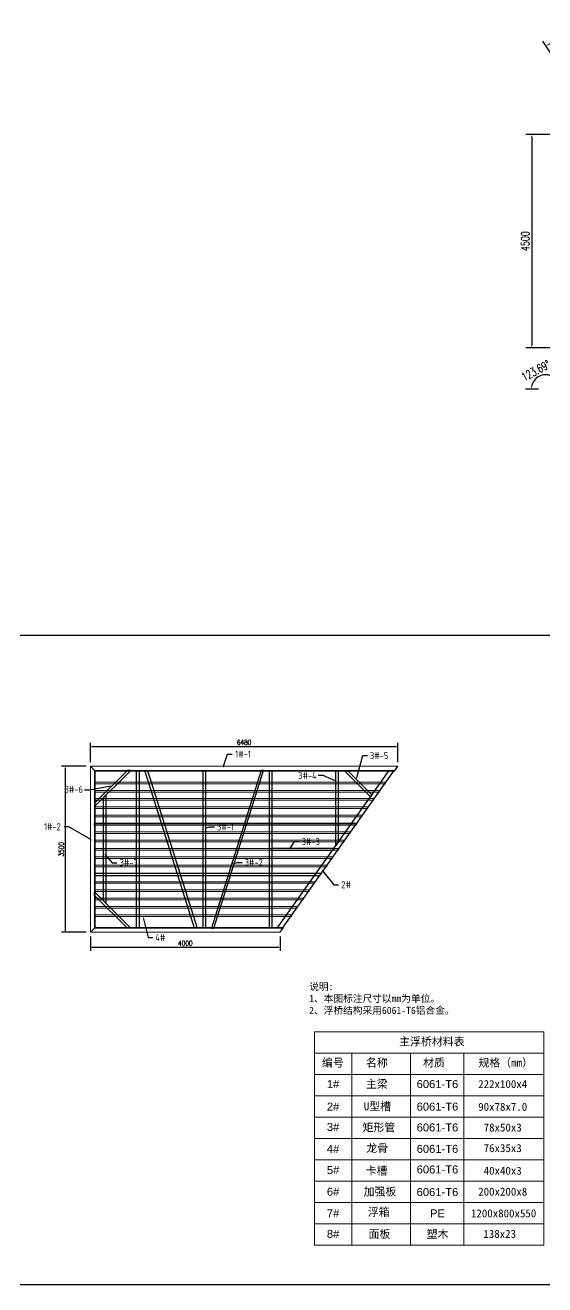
# Model space of a CAD drawing. Header units: millimetres. Extents: x 20612 to 95723, y -26499 to 156976.
# Drawn here: x 61081 to 72038, y -23990 to 2565 of the extents above; entities that cross this region are included whole.
import ezdxf
from ezdxf import colors
from ezdxf.entities.mleader import LeaderData, LeaderLine
from ezdxf.math import Vec2, Vec3

# ---------------------------------------------------------------- set-up
doc = ezdxf.new("R2010")
doc.units = ezdxf.units.MM
doc.header["$LTSCALE"] = 1000
for name, color, linetype, lineweight in [('图框', 7, 'Continuous', 13), ('铝主梁', 3, 'Continuous', 9), ('铝龙骨', 7, 'Continuous', 9)]:
    doc.layers.add(name, color=color, linetype=linetype, lineweight=lineweight)
for name, color, linetype in [('文字', 7, 'Continuous'), ('标注', 9, 'Continuous'), ('浮箱U槽', 5, 'Continuous'), ('连接端梁', 130, 'Continuous'), ('铝合金', 7, 'Continuous'), ('铝横梁', 220, 'Continuous')]:
    doc.layers.add(name, color=color, linetype=linetype)
doc.styles.add('Arial', font='STXIHEI.TTF')
doc.styles.get("Standard").update_dxf_attribs({"font": 'tssdeng.shx', "width": 0.8, "bigfont": 'hztxt.shx'})
doc.styles.add('STANDARD_T3', font='simplex.shx', dxfattribs={"width": 0.7, "bigfont": 'hztxt.shx'})
doc.dimstyles.new('W&&30', dxfattribs={"dimtxt": 105, "dimasz": 30, "dimexe": 75, "dimexo": 90, "dimgap": 30, "dimtad": 1, "dimdec": 0, "dimzin": 0, "dimdsep": 46, "dimtxsty": 'STANDARD_T3', "dimcen": 0.09, "dimclrd": 1, "dimclre": 1, "dimclrt": 7, "dimazin": 2, "dimtfac": 1, "dimtdec": 0, "dimtix": 1, "dimtmove": 2, "dimatfit": 3, "dimfxl": 100, "dimtolj": 1, "dimtzin": 0, "dimarcsym": 0})
doc.dimstyles.new('W&&50', dxfattribs={"dimtxt": 175, "dimasz": 50, "dimexe": 125, "dimexo": 150, "dimgap": 50, "dimtad": 1, "dimdec": 0, "dimzin": 0, "dimdsep": 46, "dimtxsty": 'STANDARD_T3', "dimcen": 0.09, "dimclrd": 1, "dimclre": 1, "dimclrt": 7, "dimazin": 2, "dimtfac": 1, "dimtdec": 0, "dimtix": 1, "dimtmove": 2, "dimatfit": 3, "dimfxl": 100, "dimtolj": 1, "dimtzin": 0, "dimarcsym": 0})

# ---------------------------------------------------------------- blocks, each defined once
blk = doc.blocks.new('*D129')
at = {"color": 1, "lineweight": -2, "transparency": 16777216}
for p, q in [((73257, 261), (71638, 261)), ((71763, 211), (71763, -4189)), ((73257, -4239), (71638, -4239))]:
    blk.add_line(p, q, dxfattribs=at)
at = {"color": 1, "transparency": 16777216}
for points in [[(71754, 211), (71771, 211), (71763, 261)], [(71754, -4189), (71771, -4189), (71763, -4239)]]:
    blk.add_solid(points, dxfattribs=at)
at = {"layer": 'Defpoints', "color": 0, "transparency": 16777216}
for p in [(73407, 261), (71763, -4239), (73407, -4239)]:
    blk.add_point(p, dxfattribs=at)
at = {"color": 7, "transparency": 16777216, "insert": (71625, -1989), "char_height": 175, "attachment_point": 5, "rotation": 90, "style": 'STANDARD_T3'}
blk.add_mtext('\\A1;4500', dxfattribs=at)
blk = doc.blocks.new('*D116')
at = {"color": 1, "lineweight": -2, "transparency": 16777216}
blk.add_line((72163, 1977), (71994, 2232), dxfattribs=at)
blk.add_arc((72313, 1753), 451, 6.3409, 117.3147, dxfattribs=at)
at = {"color": 1, "transparency": 16777216}
for points in [[(72110, 2146), (72102, 2160), (72063, 2128)], [(72769, 1803), (72753, 1802), (72764, 1752)]]:
    blk.add_solid(points, dxfattribs=at)
at = {"layer": 'Defpoints', "color": 0, "transparency": 16777216}
for p in [(72652, 2050), (72246, 1853), (72313, 1753), (72313, 1753), (74079, 1752)]:
    blk.add_point(p, dxfattribs=at)
at = {"color": 7, "transparency": 16777216, "insert": (72591, 2271), "char_height": 175, "attachment_point": 5, "rotation": 331.8278, "style": 'STANDARD_T3'}
blk.add_mtext('\\A1;123.69°', dxfattribs=at)
blk = doc.blocks.new('*D122')
at = {"color": 1, "lineweight": -2, "transparency": 16777216}
for p, q in [((72205, -4879), (72290, -4750)), ((71906, -5105), (71632, -5106))]:
    blk.add_line(p, q, dxfattribs=at)
blk.add_arc((72056, -5104), 300, 66.127, 170.6666, dxfattribs=at)
at = {"color": 1, "transparency": 16777216}
for points in [[(72181, -4823), (72173, -4837), (72221, -4854)], [(71769, -5056), (71752, -5055), (71757, -5105)]]:
    blk.add_solid(points, dxfattribs=at)
at = {"layer": 'Defpoints', "color": 0, "transparency": 16777216}
for p in [(72016, -4807), (72122, -5004), (72056, -5104), (72056, -5104), (73859, -5096)]:
    blk.add_point(p, dxfattribs=at)
at = {"color": 7, "transparency": 16777216, "insert": (71848, -4719), "char_height": 175, "attachment_point": 5, "rotation": 28.3968, "style": 'STANDARD_T3'}
blk.add_mtext('\\A1;123.69°', dxfattribs=at)
blk = doc.blocks.new('*D304')
at = {"color": 1, "lineweight": -2, "transparency": 16777216}
for p, q in [((62457, -12969), (62457, -12563)), ((62487, -12638), (68907, -12638)), ((68937, -12969), (68937, -12563))]:
    blk.add_line(p, q, dxfattribs=at)
at = {"color": 1, "transparency": 16777216}
for points in [[(62487, -12633), (62487, -12643), (62457, -12638)], [(68907, -12633), (68907, -12643), (68937, -12638)]]:
    blk.add_solid(points, dxfattribs=at)
at = {"layer": 'Defpoints', "color": 0, "transparency": 16777216}
for p in [(68937, -12638), (62457, -13059), (68937, -13059)]:
    blk.add_point(p, dxfattribs=at)
at = {"color": 7, "transparency": 16777216, "insert": (65697, -12556), "char_height": 105, "attachment_point": 5, "style": 'STANDARD_T3'}
blk.add_mtext('\\A1;6480', dxfattribs=at)
blk = doc.blocks.new('*D305')
at = {"color": 1, "lineweight": -2, "transparency": 16777216}
for p, q in [((62367, -13059), (61850, -13059)), ((61925, -13089), (61925, -16529)), ((62367, -16559), (61850, -16559))]:
    blk.add_line(p, q, dxfattribs=at)
at = {"color": 1, "transparency": 16777216}
for points in [[(61920, -13089), (61930, -13089), (61925, -13059)], [(61920, -16529), (61930, -16529), (61925, -16559)]]:
    blk.add_solid(points, dxfattribs=at)
at = {"layer": 'Defpoints', "color": 0, "transparency": 16777216}
for p in [(62457, -13059), (61925, -16559), (62457, -16559)]:
    blk.add_point(p, dxfattribs=at)
at = {"color": 7, "transparency": 16777216, "insert": (61842, -14809), "char_height": 105, "attachment_point": 5, "rotation": 90, "style": 'STANDARD_T3'}
blk.add_mtext('\\A1;3500', dxfattribs=at)
blk = doc.blocks.new('*D306')
at = {"color": 1, "lineweight": -2, "transparency": 16777216}
for p, q in [((62457, -16649), (62457, -16946)), ((66457, -16649), (66457, -16946)), ((62487, -16871), (66427, -16871))]:
    blk.add_line(p, q, dxfattribs=at)
at = {"color": 1, "transparency": 16777216}
for points in [[(62487, -16866), (62487, -16876), (62457, -16871)], [(66427, -16866), (66427, -16876), (66457, -16871)]]:
    blk.add_solid(points, dxfattribs=at)
at = {"layer": 'Defpoints', "color": 0, "transparency": 16777216}
for p in [(62457, -16559), (66457, -16559), (66457, -16871)]:
    blk.add_point(p, dxfattribs=at)
at = {"color": 7, "transparency": 16777216, "insert": (64457, -16789), "char_height": 105, "attachment_point": 5, "style": 'STANDARD_T3'}
blk.add_mtext('\\A1;4000', dxfattribs=at)

msp = doc.modelspace()

# ---------------------------------------------------------------- linework, layer by layer
msp.add_lwpolyline([(53562.02, -10297.6), (72922.54, -10297.6), (72922.54, -23990.17), (53562.02, -23990.17)], close=True)
at = {"layer": '图框'}
for p, q in [((67182.76, -18655.51), (67182.76, -23155.94)), ((67182.76, -18655.51), (72020.2, -18655.51)), ((72020.2, -18655.51), (72020.2, -23155.94)), ((67182.76, -19105.56), (72020.2, -19105.56)), ((67970.22, -19105.56), (67970.22, -23155.94)), ((69207.68, -19105.56), (69207.68, -23155.94)), ((70332.65, -19105.56), (70332.65, -23155.94)), ((67182.76, -19555.6), (72020.2, -19555.6)), ((67182.76, -20005.64), (72020.2, -20005.64)), ((67182.76, -20455.68), (72020.2, -20455.68)), ((67182.76, -20905.72), (72020.2, -20905.72)), ((67182.76, -21355.77), (72020.2, -21355.77)), ((67182.76, -21805.81), (72020.2, -21805.81)), ((67182.76, -22255.85), (72020.2, -22255.85)), ((67182.76, -22705.89), (72020.2, -22705.89)), ((67182.76, -23155.94), (72020.2, -23155.94))]:
    msp.add_line(p, q, dxfattribs=at)
at = {"layer": '浮箱U槽', "linetype": 'ByBlock'}
for points in [[(68048.08, -14298.61), (62543.68, -14298.61), (62543.68, -14258.61), (68076.16, -14258.98)], [(67325.33, -15318.61), (62543.68, -15318.61), (62543.68, -15358.61), (67297.22, -15358.29)]]:
    msp.add_lwpolyline(points, close=True, dxfattribs=at)
at = {"layer": '连接端梁'}
for p, q in [((66398.04, -16471.62), (68754.77, -13145.6)), ((66508.34, -16471.62), (68865.07, -13145.6))]:
    msp.add_line(p, q, dxfattribs=at)
at = {"layer": '铝主梁', "color": 3}
for p, q in [((62456.71, -13058.61), (68936.71, -13058.61)), ((62456.71, -13058.61), (62456.71, -16558.61)), ((68865.85, -13158.61), (62556.71, -13158.61)), ((62556.71, -16458.61), (62556.71, -13158.61)), ((66527.56, -16458.61), (62556.71, -16458.61)), ((62456.71, -16558.61), (66456.71, -16558.61))]:
    msp.add_line(p, q, dxfattribs=at)
at = {"layer": '铝主梁', "color": 251}
for p, q in [((68875.07, -13145.6), (62543.68, -13145.58)), ((62543.69, -16471.63), (62543.68, -13145.58)), ((66518.34, -16471.62), (62543.68, -16471.63))]:
    msp.add_line(p, q, dxfattribs=at)
at = {"layer": '铝合金', "color": 3}
for p, q in [((62556.71, -13158.61), (62456.71, -13058.61)), ((68865.85, -13158.61), (68936.71, -13058.61)), ((62456.71, -16558.61), (62556.71, -16458.61)), ((66456.71, -16558.61), (66527.56, -16458.61))]:
    msp.add_line(p, q, dxfattribs=at)
at = {"layer": '铝横梁'}
for points in [[(63306.71, -13145.58), (63235.98, -13145.59), (62543.68, -13837.63), (62543.68, -13908.52)], [(63431.71, -13145.59), (63481.71, -13145.59), (63481.71, -16471.63), (63431.71, -16471.63)], [(63606.71, -13145.59), (63659.13, -13145.59), (64706.71, -16471.63), (64654.29, -16471.63)], [(64831.71, -13145.59), (64881.71, -13145.59), (64881.71, -16471.63), (64831.71, -16471.63)], [(66106.71, -13145.59), (66054.29, -13145.59), (65006.71, -16471.63), (65059.13, -16471.63)], [(66231.71, -13145.59), (66281.71, -13145.59), (66281.71, -16471.63), (66231.71, -16471.63)], [(67631.71, -13145.59), (67681.71, -13145.59), (67681.71, -14659.99), (67631.71, -14730.56)], [(67806.7, -13145.58), (67877.43, -13145.59), (68391.03, -13658.93), (68361.63, -13700.42)], [(62731.71, -13720.52), (62781.71, -13670.53), (62781.71, -15946.69), (62731.71, -15896.7)], [(66281.71, -14833.61), (66281.71, -14783.61), (67594.12, -14783.61), (67558.69, -14833.61)], [(63306.71, -16471.63), (63235.98, -16471.62), (62543.68, -15779.58), (62543.68, -15708.7)]]:
    msp.add_lwpolyline(points, close=True, dxfattribs=at)
at = {"layer": '铝龙骨', "color": 4}
for points in [[(62543.68, -13391.11), (68678.71, -13391.11), (68678.71, -13426.11), (62543.68, -13426.11)], [(62543.68, -13741.11), (68430.71, -13741.11), (68430.71, -13776.11), (62543.68, -13776.11)], [(62543.68, -14091.11), (68182.71, -14091.11), (68182.71, -14126.11), (62543.68, -14126.11)], [(62543.68, -14441.11), (67934.71, -14441.11), (67934.71, -14476.11), (62543.68, -14476.11)], [(62543.68, -14791.11), (67686.71, -14791.11), (67686.71, -14826.11), (62543.68, -14826.11)], [(62543.68, -15141.11), (67438.71, -15141.11), (67438.71, -15176.11), (62543.68, -15176.11)], [(62543.68, -15491.11), (67190.71, -15491.11), (67190.71, -15526.11), (62543.68, -15526.11)], [(62543.68, -15841.11), (66942.71, -15841.11), (66942.71, -15876.11), (62543.68, -15876.11)], [(62543.68, -16191.11), (66694.71, -16191.11), (66694.71, -16226.11), (62543.68, -16226.11)]]:
    msp.add_lwpolyline(points, close=True, dxfattribs=at)
at = {"layer": '铝龙骨', "color": 2}
for points in [[(62543.68, -13566.11), (68554.71, -13566.11), (68554.71, -13601.11), (62543.68, -13601.11)], [(62543.68, -13916.11), (68306.71, -13916.11), (68306.71, -13951.11), (62543.68, -13951.11)], [(62543.68, -14616.11), (67810.71, -14616.11), (67810.71, -14651.11), (62543.68, -14651.11)], [(62543.68, -14966.11), (67562.71, -14966.11), (67562.71, -15001.11), (62543.68, -15001.11)], [(62543.68, -15666.11), (67066.71, -15666.11), (67066.71, -15701.11), (62543.68, -15701.11)], [(62543.68, -16016.11), (66818.71, -16016.11), (66818.71, -16051.11), (62543.68, -16051.11)]]:
    msp.add_lwpolyline(points, close=True, dxfattribs=at)

# ---------------------------------------------------------------- texts
at = {"layer": '图框', "char_height": 168.75, "attachment_point": 1, "style": 'Arial'}
for s, width, insert in [('\\pxi5.19523;{\\fSimSun|b0|i0|c134|p2;主浮桥材料表}', 2620.0604, (68088.74, -18778.58)), ('\\pi51.65737;{\\fSimSun|b0|i0|c134|p2;编号}', 716.9833, (67286.27, -19224.01)), ('\\pi51.32218;{\\fSimSun|b0|i0|c134|p2;名称}', 716.9833, (68216.27, -19224.01)), ('\\pi53.50095;{\\fSimSun|b0|i0|c134|p2;材质}', 716.9833, (69417.55, -19224.01)), ('\\pi35.48134;{\\fSimSun|b0|i0|c134|p2;规格（mm）}', 1208.8506, (70602.46, -19224.01)), ('\\pi50.98698;{\\fSimSun|b0|i0|c134|p2;主梁}', 716.9833, (68216.27, -19674.05)), ('\\pxqc;{\\fArial|b0|i0|c0|p34;1#}', 793.1955, (67177.02, -19674.05)), ('\\pxqc;{\\fArial|b0|i0|c0|p34;6061-T6}', 1327.2859, (69111.44, -19674.05)), ('\\pxqc;222x100x4', 1327.2859, (70486.79, -19674.05)), ('\\pxqc;{\\fArial|b0|i0|c0|p34;2#}', 793.1955, (67177.02, -20149.97)), ('\\pi31.45968;{\\fSimSun|b0|i0|c134|p2;U型槽}', 1074.9084, (68190.24, -20142.92)), ('\\pxqc;{\\fArial|b0|i0|c0|p34;6061-T6}', 1327.2859, (69111.44, -20149.97)), ('\\pxqc;90x78x7.0', 1327.2859, (70486.79, -20153.4)), ('\\pxqc;{\\fArial|b0|i0|c0|p34;3#}', 793.1955, (67177.02, -20577.54)), ('\\pxi0.34103;{\\fSimSun|b0|i0|c134|p2;矩形管}', 874.4795, (68137.52, -20589.6)), ('\\pxqc;{\\fArial|b0|i0|c0|p34;6061-T6}', 1327.2859, (69111.44, -20588.16)), ('\\pxqc;78x50x3', 1327.2859, (70486.79, -20589.6)), ('\\pxqc;{\\fArial|b0|i0|c0|p34;4#}', 793.1955, (67177.02, -21039.64)), ('\\pxi0.20973;{\\fSimSun|b0|i0|c134|p2;龙骨}', 1074.9084, (68238.65, -21024.08)), ('\\pxqc;{\\fArial|b0|i0|c0|p34;6061-T6}', 1327.2859, (69111.44, -21039.64)), ('\\pxqc;76x35x3', 1327.2859, (70486.79, -21024.08)), ('\\pxqc;{\\fArial|b0|i0|c0|p34;5#}', 793.1955, (67177.02, -21487.93)), ('\\pxi0.20749;{\\fSimSun|b0|i0|c134|p2;卡槽}', 1074.9084, (68225.93, -21500)), ('\\pxqc;{\\fArial|b0|i0|c0|p34;6061-T6}', 1327.2859, (69111.44, -21474.12)), ('\\pxqc;40x40x3', 1327.2859, (70486.79, -21500)), ('\\pxqc;{\\fArial|b0|i0|c0|p34;6#}', 793.1955, (67177.02, -21943.13)), ('\\pi74.02918;{\\fSimSun|b0|i0|c134|p2;加强板}', 1074.9084, (68142.92, -21941.38)), ('\\pxqc;{\\fArial|b0|i0|c0|p34;6061-T6}', 1327.2859, (69111.44, -21950.04)), ('\\pxqc;200x200x8', 1327.2859, (70486.79, -21941.38)), ('\\pxqc;{\\fArial|b0|i0|c0|p34;7#}', 793.1955, (67177.02, -22398.33)), ('\\pi117.7722;{\\fSimSun|b0|i0|c134|p2;浮箱}', 1074.9084, (68188.47, -22372.36)), ('\\pxqc;{\\fArial|b0|i0|c0|p34;PE}', 1327.2859, (69111.44, -22399.98)), ('\\pxqc;1200x800x550', 1327.2859, (70506.03, -22399.98)), ('\\pxqc;{\\fArial|b0|i0|c0|p34;8#}', 793.1955, (67177.02, -22832.81)), ('{\\fSimSun|b0|i0|c134|p2;面板}', 1074.9084, (68321.46, -22834.46)), ('\\pxqc;塑木', 1327.2859, (69111.44, -22834.46)), ('138x23', 1327.2859, (70742.87, -22832.75))]:
    msp.add_mtext_dynamic_manual_height_columns(s, width=width, gutter_width=2260.33, heights=[363.32], dxfattribs=dict(at, insert=insert))
at = {"layer": '文字', "color": 0, "insert": (68612.77, -17963.45), "char_height": 150, "attachment_point": 5, "style": 'Arial'}
msp.add_mtext_dynamic_manual_height_columns('\\pxql;说明:\\P1、本图标注尺寸以mm为单位。\\P2、浮桥结构采用6061-T6铝合金。', width=3086.8183, gutter_width=12.5, heights=[0], dxfattribs=at)

# ---------------------------------------------------------------- dimensions: what is measured, and where the dimension line sits
at = {"color": 4}
for base, line1, line2, picture, middle in [((72651.98, 2049.57), ((74079.24, 1752.02), (72312.86, 1752.56)), ((72246.22, 1852.58), (72312.86, 1752.56)), '*D116', (72590.61, 2271.16)), ((72015.65, -4807.16), ((72056.21, -5103.94), (73858.96, -5096.33)), ((72122.45, -5003.66), (72056.21, -5103.94)), '*D122', (71848.36, -4719.49))]:
    dim = msp.add_angular_dim_2l(base=base, line1=line1, line2=line2, dimstyle='W&&50', dxfattribs=at)
    dim.commit()
    dim.dimension.update_dxf_attribs({"geometry": picture, "text_midpoint": middle})
dim = msp.add_linear_dim(base=(71762.67, -4238.89), p1=(73406.68, 261.11), p2=(73406.68, -4238.89), angle=90, dimstyle='W&&50', dxfattribs=at)
dim.commit()
dim.dimension.update_dxf_attribs({"geometry": '*D129', "text_midpoint": (71625.17, -1988.89)})
for base, p1, p2, picture, middle in [((68936.71, -12638.3), (62456.71, -13058.61), (68936.71, -13058.61), '*D304', (65696.71, -12555.8)), ((66456.71, -16871.29), (62456.71, -16558.61), (66456.71, -16558.61), '*D306', (64456.71, -16788.79))]:
    dim = msp.add_linear_dim(base=base, p1=p1, p2=p2, dimstyle='W&&30')
    dim.commit()
    dim.dimension.update_dxf_attribs({"geometry": picture, "text_midpoint": middle})
dim = msp.add_linear_dim(base=(61924.71, -16558.61), p1=(62456.71, -13058.61), p2=(62456.71, -16558.61), angle=90, dimstyle='W&&30')
dim.commit()
dim.dimension.update_dxf_attribs({"geometry": '*D305', "text_midpoint": (61842.21, -14808.61)})

# ---------------------------------------------------------------- leaders
at = {"layer": '标注', "color": 6, "linetype": 'ByBlock'}
ml = msp.add_multileader_mtext('Standard', dxfattribs=at)
ml.set_content('1#-1', color=6)
ml.set_leader_properties()
ml.build(insert=Vec2(0, 0))
ml.multileader.update_dxf_attribs({"dogleg_length": 100, "arrow_head_size": 50})
ctx = ml.context
ctx.base_point, ctx.char_height, ctx.arrow_head_size, ctx.landing_gap_size, ctx.plane_origin = Vec3(65447.29, -12802.25), 150, 50, 35.88, Vec3(65846.32, -24393.25)
ctx.text_align_type = 2
notes = []
notes.append((ctx, [(0, (1, 1, 0), (65347.29, -12802.25), (1, 0), 100, [(0, [(65245.99, -13103.58)], 0, [])])]))
ctx.mtext.insert, ctx.mtext.width, ctx.mtext.defined_height, ctx.mtext.alignment, ctx.mtext.flow_direction = Vec3(65841.28, -12725.97), 445.8704, 72.4, 3, 5
ml = msp.add_multileader_mtext('Standard', dxfattribs=at)
ml.set_content('3#-5', color=6)
ml.set_leader_properties()
ml.build(insert=Vec2(0, 0))
ml.multileader.update_dxf_attribs({"dogleg_length": 100, "arrow_head_size": 50})
ctx = ml.context
ctx.base_point, ctx.char_height, ctx.arrow_head_size, ctx.landing_gap_size, ctx.plane_origin = Vec3(68298.18, -12834.46, 0), 150, 50, 35.88, Vec3(68386.81, -23194.03, 0)
ctx.text_align_type = 2
notes.append((ctx, [(0, (1, 1, 0), (68198.18, -12834.46, 0), (1, 0), 100, [(0, [(68060.28, -13344.12, 0)], 0, [])])]))
ctx.mtext.insert, ctx.mtext.width, ctx.mtext.defined_height, ctx.mtext.alignment, ctx.mtext.flow_direction = Vec3(68736.28, -12758.13, 0), 445.8704, 72.4, 3, 5
ml = msp.add_multileader_mtext('Standard', dxfattribs=at)
ml.set_content('3#-4', color=6)
ml.set_leader_properties()
ml.build(insert=Vec2(0, 0))
ml.multileader.update_dxf_attribs({"dogleg_length": 100, "arrow_head_size": 50})
ctx = ml.context
ctx.base_point, ctx.char_height, ctx.arrow_head_size, ctx.landing_gap_size, ctx.plane_origin = Vec3(66821.14, -13254.37, 0), 150, 50, 35.88, Vec3(67041.37, -23603.48, 0)
ctx.text_align_type = 2
notes.append((ctx, [(1, (1, 1, 0), (67362.13, -13254.37, 0), (-1, 0), 100, [(0, [(67646.56, -13381.36, 0)], 0, [])])]))
ctx.mtext.insert, ctx.mtext.width, ctx.mtext.defined_height, ctx.mtext.alignment, ctx.mtext.flow_direction = Vec3(67226.25, -13178.04, 0), 445.8704, 72.4, 3, 5
ml = msp.add_multileader_mtext('Standard', dxfattribs=at)
ml.set_content('3#-6', color=6)
ml.set_leader_properties()
ml.build(insert=Vec2(0, 0))
ml.multileader.update_dxf_attribs({"dogleg_length": 100, "arrow_head_size": 50})
ctx = ml.context
ctx.base_point, ctx.char_height, ctx.arrow_head_size, ctx.landing_gap_size, ctx.plane_origin = Vec3(61902.34, -13565.3), 150, 50, 35.88, Vec3(63242.61, -23850.67)
ctx.text_align_type = 2
notes.append((ctx, [(1, (1, 1, 0), (62434.09, -13565.3), (-1, 0), 100, [(0, [(62935.55, -13470.15)], 0, [])])]))
ctx.mtext.insert, ctx.mtext.width, ctx.mtext.defined_height, ctx.mtext.alignment, ctx.mtext.flow_direction = Vec3(62298.21, -13470.1), 445.8704, 72.4, 3, 5
ml = msp.add_multileader_mtext('Standard', dxfattribs=at)
ml.set_content('1#-2', color=6)
ml.set_leader_properties()
ml.build(insert=Vec2(0, 0))
ml.multileader.update_dxf_attribs({"dogleg_length": 100, "arrow_head_size": 50})
ctx = ml.context
ctx.base_point, ctx.char_height, ctx.arrow_head_size, ctx.landing_gap_size, ctx.plane_origin = Vec3(61482.28, -14334.04, 0), 150, 50, 35.88, Vec3(62623.46, -22689.59, 0)
notes.append((ctx, [(1, (1, 1, 0), (62000.18, -14334.04, 0), (-1, 0), 100, [(0, [(62506.19, -14630.02, 0)], 0, [])])]))
ctx.mtext.insert, ctx.mtext.width, ctx.mtext.flow_direction = Vec3(61478.77, -14257.76, 0), 207.6057, 5
ml = msp.add_multileader_mtext('Standard', dxfattribs=at)
ml.set_content('3#-1', color=6)
ml.set_leader_properties()
ml.build(insert=Vec2(0, 0))
ml.multileader.update_dxf_attribs({"dogleg_length": 100, "arrow_head_size": 50})
ctx = ml.context
ctx.base_point, ctx.char_height, ctx.arrow_head_size, ctx.landing_gap_size, ctx.plane_origin = Vec3(65075.43, -14336.63), 150, 50, 35.88, Vec3(65339.63, -24716.01)
ctx.text_align_type = 2
notes.append((ctx, [(0, (1, 1, 0), (64975.43, -14336.63), (1, 0), 100, [(0, [(64850.4, -14370.09)], 0, [])])]))
ctx.mtext.insert, ctx.mtext.width, ctx.mtext.defined_height, ctx.mtext.alignment, ctx.mtext.flow_direction = Vec3(65483.44, -14260.3), 445.8704, 72.4, 3, 5
ml = msp.add_multileader_mtext('Standard', dxfattribs=at)
ml.set_content('3#-3', color=6)
ml.set_leader_properties()
ml.build(insert=Vec2(0, 0))
ml.multileader.update_dxf_attribs({"dogleg_length": 100, "arrow_head_size": 50})
ctx = ml.context
ctx.base_point, ctx.char_height, ctx.arrow_head_size, ctx.landing_gap_size, ctx.plane_origin = Vec3(66857.26, -14647.4), 150, 50, 35.88, Vec3(67109.34, -24996.52)
ctx.text_align_type = 2
notes.append((ctx, [(0, (1, 1, 0), (66757.26, -14647.4), (1, 0), 100, [(0, [(66648.89, -14821.45)], 0, [])])]))
ctx.mtext.insert, ctx.mtext.width, ctx.mtext.defined_height, ctx.mtext.alignment, ctx.mtext.flow_direction = Vec3(67294.22, -14571.07), 445.8704, 72.4, 3, 5
ml = msp.add_multileader_mtext('Standard', dxfattribs=at)
ml.set_content('3#-7', color=6)
ml.set_leader_properties()
ml.build(insert=Vec2(0, 0))
ml.multileader.update_dxf_attribs({"dogleg_length": 100, "arrow_head_size": 50})
ctx = ml.context
ctx.base_point, ctx.char_height, ctx.arrow_head_size, ctx.landing_gap_size, ctx.plane_origin = Vec3(63016.99, -15091.23), 150, 50, 35.88, Vec3(63114.91, -25025.97)
ctx.text_align_type = 2
notes.append((ctx, [(0, (1, 1, 0), (62916.99, -15091.23), (1, 0), 100, [(0, [(62739.07, -14895.83)], 0, [])])]))
ctx.mtext.insert, ctx.mtext.width, ctx.mtext.defined_height, ctx.mtext.alignment, ctx.mtext.flow_direction = Vec3(63453.96, -15014.89), 445.8704, 72.4, 3, 5
ml = msp.add_multileader_mtext('Standard', dxfattribs=at)
ml.set_content('3#-2', color=6)
ml.set_leader_properties()
ml.build(insert=Vec2(0, 0))
ml.multileader.update_dxf_attribs({"dogleg_length": 100, "arrow_head_size": 50})
ctx = ml.context
ctx.base_point, ctx.char_height, ctx.arrow_head_size, ctx.landing_gap_size, ctx.plane_origin = Vec3(65654.79, -15086.89), 150, 50, 35.88, Vec3(65918.99, -25466.26)
ctx.text_align_type = 2
notes.append((ctx, [(0, (1, 1, 0), (65554.79, -15086.89), (1, 0), 100, [(0, [(65429.76, -15120.35)], 0, [])])]))
ctx.mtext.insert, ctx.mtext.width, ctx.mtext.defined_height, ctx.mtext.alignment, ctx.mtext.flow_direction = Vec3(66090.22, -15010.56), 445.8704, 72.4, 3, 5
ml = msp.add_multileader_mtext('Standard', dxfattribs=at)
ml.set_content('2#', color=6)
ml.set_leader_properties()
ml.build(insert=Vec2(0, 0))
ml.multileader.update_dxf_attribs({"dogleg_length": 100, "arrow_head_size": 50})
ctx = ml.context
ctx.base_point, ctx.char_height, ctx.arrow_head_size, ctx.landing_gap_size, ctx.plane_origin = Vec3(67689.77, -15557.01, 0), 150, 50, 35.88, Vec3(67256.58, -23747.35, 0)
ctx.text_align_type = 2
notes.append((ctx, [(1, (1, 1, 0), (67589.77, -15557.01, 0), (1, 0), 100, [(0, [(67328.44, -15227.53, 0)], 0, [])])]))
ctx.mtext.insert, ctx.mtext.alignment, ctx.mtext.flow_direction = Vec3(67949.93, -15480.74, 0), 3, 5
ml = msp.add_multileader_mtext('Standard', dxfattribs=at)
ml.set_content('4#', color=6)
ml.set_leader_properties()
ml.build(insert=Vec2(0, 0))
ml.multileader.update_dxf_attribs({"dogleg_length": 100, "arrow_head_size": 50})
ctx = ml.context
ctx.base_point, ctx.char_height, ctx.arrow_head_size, ctx.landing_gap_size, ctx.plane_origin = Vec3(63773.64, -16667.87), 150, 50, 35.88, Vec3(65094.41, -26959.31)
ctx.text_align_type = 2
notes.append((ctx, [(0, (1, 1, 0), (63673.64, -16667.87), (1, 0), 100, [(0, [(63566.31, -16226.11)], 0, [])])]))
ctx.mtext.insert, ctx.mtext.width, ctx.mtext.defined_height, ctx.mtext.alignment, ctx.mtext.flow_direction = Vec3(64037.28, -16591.59), 445.8704, 72.4, 3, 5
for ctx, leaders in notes:
    for number, flags, end, landing, length, lines in leaders:
        leader = LeaderData()
        leader.index, (leader.has_last_leader_line, leader.has_dogleg_vector, leader.attachment_direction) = number, flags
        leader.last_leader_point, leader.dogleg_vector, leader.dogleg_length = Vec3(end), Vec3(landing), length
        for number, points, colour, breaks in lines:
            line = LeaderLine()
            line.index, line.vertices, line.color, line.breaks = number, Vec3.list(points), colors.encode_raw_color(colour), breaks
            leader.lines.append(line)
        ctx.leaders.append(leader)

doc.saveas('drawing.dxf')
